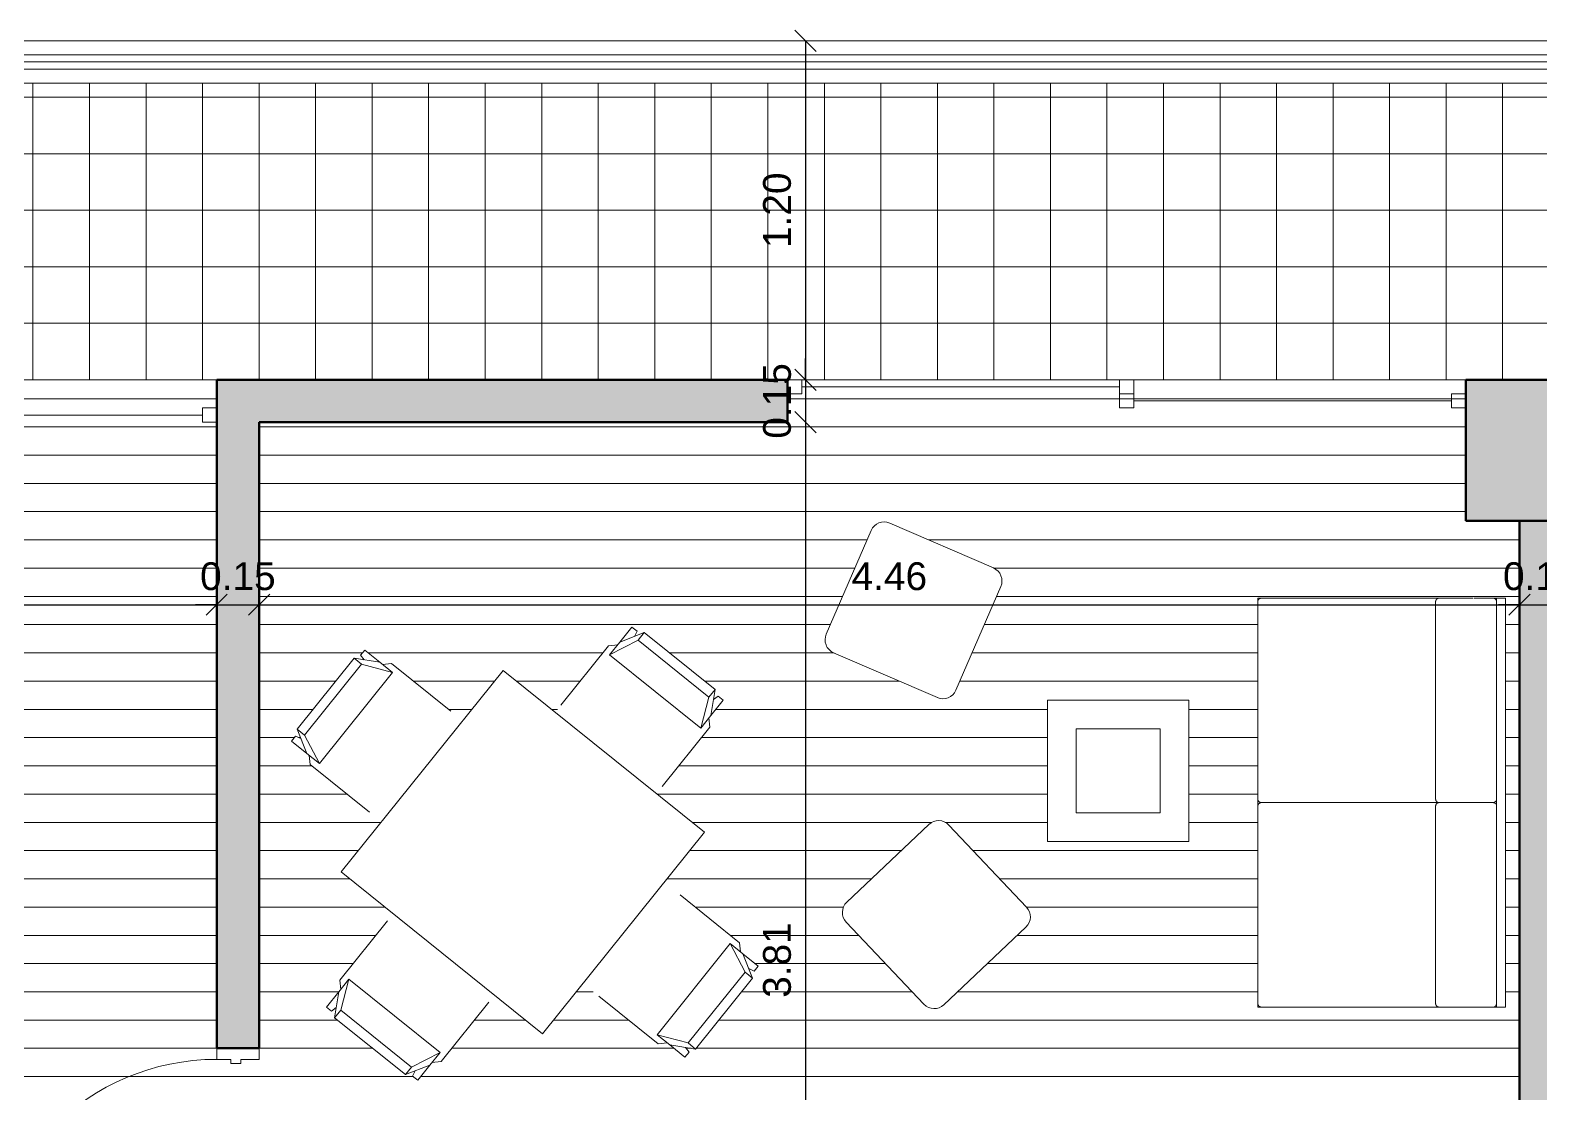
# Model space of a CAD drawing. Header units: metres. Extents: x 11 to 152, y 1 to 34.
# Drawn here: x 37.37 to 42.71, y 27.94 to 31.71 of the extents above; entities that cross this region are included whole.
import ezdxf

# ---------------------------------------------------------------- set-up
doc = ezdxf.new("R2010")
doc.units = ezdxf.units.M
for name, color, linetype, lineweight in [('A-ANNO-DIMS', 211, 'Continuous', 9), ('A-DETL-GENF', 92, 'Continuous', 9), ('A-DETL-THIN', 151, 'Continuous', 9), ('A-DOOR', 31, 'Continuous', 9), ('A-DOOR-1', 31, 'Continuous', 18), ('A-FLOR', 192, 'Continuous', 9), ('A-FLOR-PATT', 8, 'Continuous', 9), ('A-GLAZ', 151, 'Continuous', 9), ('A-GLAZ-CWMG', 51, 'Continuous', 9), ('A-WALL', 113, 'Continuous', 9), ('A-WALL-1', 113, 'Continuous', 50), ('A-WALL-PATT-1', 111, 'Continuous', 9), ('G-IMPT', 8, 'Continuous', 9), ('I-FURN', 30, 'Continuous', 9), ('S-COLS', 52, 'Continuous', 9), ('S-COLS-1', 52, 'Continuous', 100)]:
    doc.layers.add(name, color=color, linetype=linetype, lineweight=lineweight)
doc.styles.add('Arial_1', font='Arial.ttf', dxfattribs={"height": 0.098353})
doc.dimstyles.new('Cota_1_25', dxfattribs={"dimscale": 0.3048, "dimtxt": 0.1, "dimasz": 0.246063, "dimexe": 0, "dimexo": 0.0625, "dimgap": 0.164042, "dimtad": 1, "dimrnd": 0.01, "dimzin": 0, "dimdsep": 46, "dimtxsty": 'Arial_1', "dimblk1": 'OBLIQUE', "dimblk2": 'OBLIQUE', "dimsah": 1, "dimcen": 0.09, "dimazin": 0, "dimtfac": 1, "dimtdec": 4, "dimtix": 1, "dimtmove": 0, "dimatfit": 3, "dimfxl": 0, "dimfxlon": 1, "dimtvp": 1, "dimtolj": 1, "dimtzin": 0, "dimarcsym": 2})

# ---------------------------------------------------------------- blocks, each defined once
blk = doc.blocks.new('M_Concrete-Square-Column - 500 x 500mm-1435712-1 Piso')
at = {"layer": 'S-COLS'}
blk.add_hatch(color=256, dxfattribs=at).paths.add_polyline_path([(-0.25, 0.25), (-0.25, -0.25), (0.25, -0.25), (0.25, 0.25)], flags=0)
at = {"layer": 'S-COLS-1'}
for p, q in [((-0.25, 0.25), (0.25, 0.25)), ((-0.25, -0.25), (-0.25, 0.25)), ((0.25, 0.25), (0.25, -0.25)), ((0.25, -0.25), (-0.25, -0.25))]:
    blk.add_line(p, q, dxfattribs=at)
blk = doc.blocks.new('Circular Mullion - 25mm Radius-1678646-1 Piso')
at = {"layer": 'A-GLAZ-CWMG'}
for p, q in [((52.3456, 31.6182), (35.2301, 31.6182)), ((52.3206, 31.5932), (35.2551, 31.5932)), ((35.2801, 31.5682), (52.2956, 31.5682))]:
    blk.add_line(p, q, dxfattribs=at)
blk = doc.blocks.new('M_Sliding-2 Panel - 240x235-1679412-1 Piso')
at = {"layer": 'A-GLAZ'}
for p, q in [((-1.175, 0.202), (-1.175, 0.152)), ((-1.175, 0.202), (-1.125, 0.202)), ((-1.125, 0.202), (-1.125, 0.152)), ((-1.125, 0.177), (-0.0254, 0.177)), ((-0.0254, 0.202), (-0.0254, 0.152)), ((-0.0254, 0.202), (0.0254, 0.202)), ((0.0254, 0.202), (0.0254, 0.152)), ((-1.175, 0.152), (-1.125, 0.152)), ((-0.0254, 0.152), (-0.0254, 0.102)), ((-0.0254, 0.152), (0.0254, 0.152)), ((-0.0254, 0.152), (0.0254, 0.152)), ((0.0254, 0.152), (0.0254, 0.102)), ((0.0254, 0.127), (1.1242, 0.127)), ((1.1242, 0.152), (1.1242, 0.102)), ((1.1242, 0.152), (1.175, 0.152)), ((1.175, 0.152), (1.175, 0.102)), ((-0.0254, 0.102), (0.0254, 0.102)), ((1.1242, 0.102), (1.175, 0.102))]:
    blk.add_line(p, q, dxfattribs=at)
blk = doc.blocks.new('M_Sliding-2 Panel - 240x240-1679411-1 Piso')
at = {"layer": 'A-GLAZ'}
for p, q in [((-1.2, 0.202), (-1.2, 0.152)), ((-1.2, 0.202), (-1.15, 0.202)), ((-1.15, 0.202), (-1.15, 0.152)), ((-1.15, 0.177), (-0.0254, 0.177)), ((-0.0254, 0.202), (-0.0254, 0.152)), ((-0.0254, 0.202), (0.0254, 0.202)), ((0.0254, 0.202), (0.0254, 0.152)), ((-1.2, 0.152), (-1.15, 0.152)), ((-0.0254, 0.152), (-0.0254, 0.102)), ((-0.0254, 0.152), (0.0254, 0.152)), ((-0.0254, 0.152), (0.0254, 0.152)), ((0.0254, 0.152), (0.0254, 0.102)), ((0.0254, 0.127), (1.1492, 0.127)), ((1.1492, 0.152), (1.1492, 0.102)), ((1.1492, 0.152), (1.2, 0.152)), ((1.2, 0.152), (1.2, 0.102)), ((-0.0254, 0.102), (0.0254, 0.102)), ((1.1492, 0.102), (1.2, 0.102))]:
    blk.add_line(p, q, dxfattribs=at)
blk = doc.blocks.new('EA-Sencilla abisagrada - 90 x 210-1482273-1 Piso')
at = {"layer": 'A-DETL-GENF'}
for p, q in [((0.294, -0.7091), (0.289, -0.8263)), ((0.319, -0.8263), (0.314, -0.7091)), ((0.45, -0.8263), (0.455, -0.7091)), ((0.475, -0.7091), (0.48, -0.8263)), ((0.349, -0.7988), (0.354, -0.7863)), ((0.349, -0.8388), (0.349, -0.7988)), ((0.354, -0.7863), (0.359, -0.7863)), ((0.359, -0.8513), (0.359, -0.7863)), ((0.415, -0.7863), (0.41, -0.7863)), ((0.41, -0.8513), (0.41, -0.7863)), ((0.42, -0.7988), (0.415, -0.7863)), ((0.42, -0.8388), (0.42, -0.7988)), ((0.289, -0.8338), (0.289, -0.8263)), ((0.319, -0.8038), (0.319, -0.8338)), ((0.349, -0.8063), (0.319, -0.8063)), ((0.319, -0.8313), (0.349, -0.8313)), ((0.349, -0.8388), (0.354, -0.8513)), ((0.359, -0.8513), (0.354, -0.8513)), ((0.41, -0.8513), (0.415, -0.8513)), ((0.42, -0.8388), (0.415, -0.8513)), ((0.42, -0.8063), (0.45, -0.8063)), ((0.45, -0.8313), (0.42, -0.8313)), ((0.45, -0.8038), (0.45, -0.8338)), ((0.48, -0.8338), (0.48, -0.8263))]:
    blk.add_line(p, q, dxfattribs=at)
for centre, radius, start, end in [((0.304, -0.7095), 0.01, 2.4476, 177.5524), ((0.465, -0.7095), 0.01, 2.4476, 177.5524), ((0.304, -0.8276), 0.0162, 202.6199, 337.3801), ((0.465, -0.8276), 0.0162, 202.6199, 337.3801)]:
    blk.add_arc(centre, radius, start, end, dxfattribs=at)
at = {"layer": 'A-DOOR'}
blk.add_arc((0.41, -0.075), 0.82, 180, 270, dxfattribs=at)
at = {"layer": 'A-DOOR-1'}
for p, q in [((-0.45, 0.075), (-0.41, 0.075)), ((-0.41, 0.075), (-0.41, 0.01)), ((0.41, 0.075), (0.45, 0.075)), ((0.41, 0.01), (0.41, 0.075)), ((-0.41, 0.01), (-0.395, 0.01)), ((-0.395, 0.01), (-0.395, -0.025)), ((0.395, 0.01), (0.41, 0.01)), ((0.395, -0.025), (0.395, 0.01)), ((-0.41, -0.025), (-0.41, -0.075)), ((-0.395, -0.025), (-0.41, -0.025)), ((0.41, -0.025), (0.395, -0.025)), ((0.41, -0.075), (0.41, -0.025)), ((-0.41, -0.075), (-0.45, -0.075)), ((0.359, -0.075), (0.359, -0.895)), ((0.41, -0.075), (0.359, -0.075)), ((0.41, -0.075), (0.41, -0.895)), ((0.45, -0.075), (0.41, -0.075)), ((0.41, -0.895), (0.359, -0.895))]:
    blk.add_line(p, q, dxfattribs=at)
blk = doc.blocks.new('Table-Coffee - 24_ x 24_ x 24_-1431698-1 Piso')
at = {"layer": 'I-FURN'}
for p, q in [((-0.2317, 0.1548), (0.2683, 0.1548)), ((-0.2317, -0.3452), (-0.2317, 0.1548)), ((0.2683, 0.1548), (0.2683, -0.3452)), ((0.1667, 0.0532), (-0.1301, 0.0532)), ((-0.1301, 0.0532), (-0.1301, -0.2436)), ((0.1667, -0.2436), (0.1667, 0.0532)), ((-0.1301, -0.2436), (0.1667, -0.2436)), ((0.2683, -0.3452), (-0.2317, -0.3452))]:
    blk.add_line(p, q, dxfattribs=at)
blk = doc.blocks.new('Dune_Ferguson_Loveseat - Loveseat-V30-1 Piso')
at = {"layer": 'I-FURN'}
for p, q in [((-0.7239, 0.4064), (-0.7239, 0.4381)), ((-0.7239, 0.4381), (0.7239, 0.4381)), ((0.7239, 0.4381), (0.7239, 0.4064)), ((-0.7239, 0.3873), (-0.7239, 0.4064)), ((-0.7239, 0.4064), (0.7239, 0.4064)), ((-0.7239, 0.3873), (-0.7239, 0.3306)), ((-0.0127, 0.4064), (-0.7112, 0.4064)), ((0, 0.3937), (0, 0.3873)), ((0, 0.3873), (0, 0.3937)), ((0, 0.3937), (0, 0.3874)), ((0, 0.3873), (0, 0.3937)), ((0, 0.3306), (0, 0.3873)), ((0, 0.3873), (0, 0.3306)), ((0, 0.3306), (0, 0.3873)), ((0.7112, 0.4064), (0.0127, 0.4064)), ((0.7239, 0.4064), (0.7239, 0.3905)), ((0.7239, 0.389), (0.7239, 0.3873)), ((0.7239, 0.3306), (0.7239, 0.3873)), ((-0.7239, 0.3306), (-0.7239, 0.3274)), ((-0.7239, 0.3243), (-0.7239, 0.3184)), ((0, 0.3306), (0, 0.3184)), ((0, 0.3184), (0, 0.3306)), ((0, 0.3184), (0, 0.3306)), ((0, 0.3306), (0, 0.3184)), ((0, 0.3184), (0, 0.3306)), ((0.7239, 0.3184), (0.7239, 0.3306)), ((-0.7239, 0.3184), (-0.7239, 0.2039)), ((0, 0.2039), (0, 0.3184)), ((0, 0.3184), (0, 0.2039)), ((0, 0.2039), (0, 0.3184)), ((0.7239, 0.2039), (0.7239, 0.3184)), ((-0.7239, 0.2039), (-0.7239, -0.4191)), ((-0.7112, 0.191), (-0.0127, 0.191)), ((0, -0.4191), (0, 0.2039)), ((0, 0.2039), (0, -0.4191)), ((0, -0.4191), (0, 0.2039)), ((0.0127, 0.191), (0.7112, 0.191)), ((0.7239, -0.4191), (0.7239, 0.2039)), ((-0.7239, -0.4381), (-0.7239, -0.4191)), ((0, -0.4254), (0, -0.4191)), ((0, -0.4191), (0, -0.4203)), ((0, -0.4203), (0, -0.4254)), ((0.7239, -0.4191), (0.7239, -0.4227)), ((0.7239, -0.4227), (0.7239, -0.4381)), ((-0.7239, -0.4381), (-0.7112, -0.4381)), ((-0.7112, -0.4381), (-0.0127, -0.4381)), ((-0.0127, -0.4381), (0.0127, -0.4381)), ((0.0127, -0.4381), (0.7112, -0.4381)), ((0.7112, -0.4381), (0.7239, -0.4381))]:
    blk.add_line(p, q, dxfattribs=at)
at = {"layer": 'I-FURN', "flags": 128}
for points in [[(-0.7239, 0.3937), (-0.7239, 0.3942), (-0.7239, 0.3947), (-0.7238, 0.3952), (-0.7237, 0.3957), (-0.7236, 0.3962), (-0.7235, 0.3967), (-0.7234, 0.3972), (-0.7233, 0.3977), (-0.7231, 0.3982), (-0.7229, 0.3986), (-0.7227, 0.3991), (-0.7225, 0.3996), (-0.7222, 0.4), (-0.722, 0.4004), (-0.7217, 0.4009), (-0.7214, 0.4013), (-0.7211, 0.4017), (-0.7207, 0.4021), (-0.7204, 0.4024), (-0.72, 0.4028), (-0.7197, 0.4032), (-0.7193, 0.4035), (-0.7189, 0.4038), (-0.7185, 0.4041), (-0.7181, 0.4044), (-0.7176, 0.4047), (-0.7172, 0.4049), (-0.7167, 0.4051), (-0.7163, 0.4053), (-0.7158, 0.4055)], [(-0.7227, 0.3991), (-0.7225, 0.3996), (-0.7222, 0.4), (-0.722, 0.4004)], [(-0.7211, 0.4017), (-0.7207, 0.4021), (-0.7204, 0.4024), (-0.72, 0.4028), (-0.7197, 0.4032), (-0.7193, 0.4035), (-0.7189, 0.4038), (-0.7185, 0.4041), (-0.7181, 0.4044), (-0.7176, 0.4047), (-0.7172, 0.4049), (-0.7167, 0.4051), (-0.7163, 0.4053), (-0.7158, 0.4055)], [(-0.7144, 0.406), (-0.7139, 0.4061), (-0.7134, 0.4062), (-0.7129, 0.4063), (-0.7124, 0.4063), (-0.7118, 0.4064), (-0.7113, 0.4064)], [(-0.7144, 0.406), (-0.7139, 0.4061), (-0.7134, 0.4062), (-0.7129, 0.4063), (-0.7124, 0.4063), (-0.7118, 0.4064), (-0.7113, 0.4064)], [(-0.0127, 0.4064), (-0.0122, 0.4064), (-0.0117, 0.4064), (-0.0112, 0.4063), (-0.0107, 0.4062), (-0.0102, 0.4061), (-0.0097, 0.406)], [(-0.0127, 0.4064), (-0.0122, 0.4064), (-0.0117, 0.4064), (-0.0112, 0.4063), (-0.0107, 0.4062), (-0.0102, 0.4061), (-0.0097, 0.406)], [(-0.006, 0.4045), (-0.0055, 0.4042), (-0.0051, 0.4039), (-0.0047, 0.4036), (-0.0043, 0.4032), (-0.004, 0.4029), (-0.0036, 0.4025), (-0.0032, 0.4022), (-0.0029, 0.4018), (-0.0026, 0.4014), (-0.0023, 0.401), (-0.002, 0.4006), (-0.0017, 0.4001), (-0.0015, 0.3997), (-0.0013, 0.3992), (-0.0011, 0.3988), (-0.0009, 0.3983), (-0.0007, 0.3978), (-0.0005, 0.3973), (-0.0004, 0.3969), (-0.0003, 0.3964), (-0.0002, 0.3959), (-0.0001, 0.3954), (-0.0001, 0.3949), (0, 0.3943), (0, 0.3938), (0, 0.3937)], [(-0.006, 0.4045), (-0.0055, 0.4042), (-0.0051, 0.4039), (-0.0047, 0.4036), (-0.0043, 0.4032), (-0.004, 0.4029), (-0.0036, 0.4025), (-0.0032, 0.4022), (-0.0029, 0.4018), (-0.0026, 0.4014), (-0.0023, 0.401), (-0.002, 0.4006), (-0.0017, 0.4001), (-0.0015, 0.3997), (-0.0013, 0.3992), (-0.0011, 0.3988), (-0.0009, 0.3983), (-0.0007, 0.3978), (-0.0005, 0.3973), (-0.0004, 0.3969), (-0.0003, 0.3964), (-0.0002, 0.3959), (-0.0001, 0.3954), (-0.0001, 0.3949), (0, 0.3943), (0, 0.3938), (0, 0.3937)], [(0, 0.3937), (0, 0.3942), (0, 0.3947), (0.0001, 0.3952), (0.0002, 0.3957), (0.0003, 0.3962), (0.0004, 0.3967), (0.0005, 0.3972), (0.0006, 0.3977), (0.0008, 0.3982), (0.001, 0.3986), (0.0012, 0.3991), (0.0014, 0.3996), (0.0017, 0.4), (0.0019, 0.4004), (0.0022, 0.4009), (0.0025, 0.4013), (0.0028, 0.4017), (0.0032, 0.4021), (0.0035, 0.4024), (0.0039, 0.4028), (0.0042, 0.4032), (0.0046, 0.4035), (0.005, 0.4038), (0.0054, 0.4041), (0.0058, 0.4044)], [(0, 0.3937), (0, 0.3942), (0, 0.3947), (0.0001, 0.3952), (0.0002, 0.3957), (0.0003, 0.3962), (0.0004, 0.3967), (0.0005, 0.3972), (0.0006, 0.3977), (0.0008, 0.3982), (0.001, 0.3986), (0.0012, 0.3991), (0.0014, 0.3996), (0.0017, 0.4), (0.0019, 0.4004), (0.0022, 0.4009), (0.0025, 0.4013), (0.0028, 0.4017), (0.0032, 0.4021), (0.0035, 0.4024), (0.0039, 0.4028), (0.0042, 0.4032), (0.0046, 0.4035), (0.005, 0.4038), (0.0054, 0.4041), (0.0058, 0.4044)], [(0.0095, 0.406), (0.01, 0.4061), (0.0105, 0.4062), (0.011, 0.4063), (0.0115, 0.4063), (0.0121, 0.4064), (0.0126, 0.4064)], [(0.0095, 0.406), (0.01, 0.4061), (0.0105, 0.4062), (0.011, 0.4063), (0.0115, 0.4063), (0.0121, 0.4064), (0.0126, 0.4064)], [(0.7112, 0.4064), (0.7117, 0.4064), (0.7122, 0.4064), (0.7127, 0.4063), (0.7132, 0.4062), (0.7137, 0.4061), (0.7142, 0.406), (0.7147, 0.4059), (0.7152, 0.4058), (0.7157, 0.4056), (0.7161, 0.4054), (0.7166, 0.4052), (0.7171, 0.405), (0.7175, 0.4047)], [(0.7112, 0.4064), (0.7117, 0.4064), (0.7122, 0.4064), (0.7127, 0.4063), (0.7132, 0.4062), (0.7137, 0.4061), (0.7142, 0.406), (0.7147, 0.4059), (0.7152, 0.4058), (0.7157, 0.4056), (0.7161, 0.4054), (0.7166, 0.4052), (0.7171, 0.405), (0.7175, 0.4047)], [(0.7179, 0.4045), (0.7184, 0.4042), (0.7188, 0.4039), (0.7192, 0.4036), (0.7196, 0.4032), (0.7199, 0.4029), (0.7203, 0.4025), (0.7207, 0.4022), (0.721, 0.4018), (0.7213, 0.4014)], [(0.7179, 0.4045), (0.7184, 0.4042), (0.7188, 0.4039), (0.7192, 0.4036), (0.7196, 0.4032), (0.7199, 0.4029), (0.7203, 0.4025), (0.7207, 0.4022), (0.721, 0.4018), (0.7213, 0.4014)], [(0.7224, 0.3997), (0.7226, 0.3992), (0.7228, 0.3988)], [(0.7224, 0.3997), (0.7226, 0.3992), (0.7228, 0.3988)], [(-0.7112, 0.191), (-0.7117, 0.191), (-0.7122, 0.1911), (-0.7127, 0.1911), (-0.7132, 0.1912), (-0.7137, 0.1913), (-0.7142, 0.1914), (-0.7147, 0.1915), (-0.7152, 0.1917), (-0.7157, 0.1918), (-0.7161, 0.192), (-0.7166, 0.1922), (-0.7171, 0.1925), (-0.7175, 0.1927), (-0.7179, 0.193), (-0.7184, 0.1932), (-0.7188, 0.1935), (-0.7192, 0.1938), (-0.7196, 0.1942), (-0.7199, 0.1945), (-0.7203, 0.1949), (-0.7207, 0.1952), (-0.721, 0.1956), (-0.7213, 0.196), (-0.7216, 0.1964), (-0.7219, 0.1969), (-0.7222, 0.1973), (-0.7224, 0.1977), (-0.7226, 0.1982), (-0.7228, 0.1986), (-0.723, 0.1991), (-0.7232, 0.1996), (-0.7234, 0.2001), (-0.7235, 0.2006), (-0.7236, 0.2011), (-0.7237, 0.2016), (-0.7238, 0.2021), (-0.7238, 0.2026), (-0.7239, 0.2031), (-0.7239, 0.2036), (-0.7239, 0.2037)], [(0, 0.2037), (0, 0.2032), (0, 0.2027), (-0.0001, 0.2022), (-0.0002, 0.2017), (-0.0003, 0.2012), (-0.0004, 0.2007), (-0.0005, 0.2002), (-0.0006, 0.1997), (-0.0008, 0.1992), (-0.001, 0.1988), (-0.0012, 0.1983), (-0.0014, 0.1979), (-0.0017, 0.1974), (-0.0019, 0.197), (-0.0022, 0.1965), (-0.0025, 0.1961), (-0.0028, 0.1957), (-0.0032, 0.1953), (-0.0035, 0.195), (-0.0039, 0.1946), (-0.0042, 0.1943), (-0.0046, 0.1939), (-0.005, 0.1936), (-0.0054, 0.1933), (-0.0058, 0.193), (-0.0063, 0.1928), (-0.0067, 0.1925), (-0.0072, 0.1923), (-0.0076, 0.1921), (-0.0081, 0.1919), (-0.0086, 0.1917), (-0.0091, 0.1916), (-0.0095, 0.1914), (-0.01, 0.1913), (-0.0105, 0.1912), (-0.011, 0.1911), (-0.0115, 0.1911), (-0.0121, 0.191), (-0.0126, 0.191), (-0.0127, 0.191)], [(0.0127, 0.191), (0.0122, 0.191), (0.0117, 0.1911), (0.0112, 0.1911), (0.0107, 0.1912), (0.0102, 0.1913), (0.0097, 0.1914), (0.0092, 0.1915), (0.0087, 0.1917), (0.0082, 0.1918), (0.0078, 0.192), (0.0073, 0.1922), (0.0068, 0.1925), (0.0064, 0.1927), (0.006, 0.193), (0.0055, 0.1932), (0.0051, 0.1935), (0.0047, 0.1938), (0.0043, 0.1942), (0.004, 0.1945), (0.0036, 0.1949), (0.0032, 0.1952), (0.0029, 0.1956), (0.0026, 0.196), (0.0023, 0.1964), (0.002, 0.1969), (0.0017, 0.1973), (0.0015, 0.1977), (0.0013, 0.1982), (0.0011, 0.1986), (0.0009, 0.1991), (0.0007, 0.1996), (0.0005, 0.2001), (0.0004, 0.2006), (0.0003, 0.2011), (0.0002, 0.2016), (0.0001, 0.2021), (0.0001, 0.2026), (0, 0.2031), (0, 0.2036), (0, 0.2037)], [(0.7239, 0.2037), (0.7239, 0.2032), (0.7239, 0.2027), (0.7238, 0.2022), (0.7237, 0.2017), (0.7236, 0.2012), (0.7235, 0.2007), (0.7234, 0.2002), (0.7233, 0.1997), (0.7231, 0.1992), (0.7229, 0.1988), (0.7227, 0.1983), (0.7225, 0.1979), (0.7222, 0.1974), (0.722, 0.197), (0.7217, 0.1965), (0.7214, 0.1961), (0.7211, 0.1957), (0.7207, 0.1953), (0.7204, 0.195), (0.72, 0.1946), (0.7197, 0.1943), (0.7193, 0.1939), (0.7189, 0.1936), (0.7185, 0.1933), (0.7181, 0.193), (0.7176, 0.1928), (0.7172, 0.1925), (0.7167, 0.1923), (0.7163, 0.1921), (0.7158, 0.1919), (0.7153, 0.1917), (0.7148, 0.1916), (0.7144, 0.1914), (0.7139, 0.1913), (0.7134, 0.1912), (0.7129, 0.1911), (0.7124, 0.1911), (0.7118, 0.191), (0.7113, 0.191), (0.7112, 0.191)], [(-0.7112, -0.4381), (-0.7117, -0.4381), (-0.7122, -0.4381), (-0.7127, -0.4381), (-0.7132, -0.438), (-0.7137, -0.4379), (-0.7142, -0.4378), (-0.7147, -0.4377), (-0.7152, -0.4375), (-0.7157, -0.4373), (-0.7161, -0.4371), (-0.7166, -0.4369), (-0.7171, -0.4367), (-0.7175, -0.4365), (-0.7179, -0.4362), (-0.7184, -0.4359), (-0.7188, -0.4356), (-0.7192, -0.4353), (-0.7196, -0.435), (-0.7199, -0.4347), (-0.7203, -0.4343), (-0.7207, -0.4339), (-0.721, -0.4335), (-0.7213, -0.4331), (-0.7216, -0.4327), (-0.7219, -0.4323), (-0.7222, -0.4319), (-0.7224, -0.4314), (-0.7226, -0.431), (-0.7228, -0.4305), (-0.723, -0.4301), (-0.7232, -0.4296), (-0.7234, -0.4291), (-0.7235, -0.4286), (-0.7236, -0.4281), (-0.7237, -0.4276), (-0.7238, -0.4271), (-0.7238, -0.4266), (-0.7239, -0.4261), (-0.7239, -0.4256), (-0.7239, -0.4254)], [(0, -0.4254), (0, -0.426), (0, -0.4265), (-0.0001, -0.427), (-0.0002, -0.4275), (-0.0003, -0.428), (-0.0004, -0.4285), (-0.0005, -0.429), (-0.0006, -0.4294), (-0.0008, -0.4299), (-0.001, -0.4304), (-0.0012, -0.4309), (-0.0014, -0.4313), (-0.0017, -0.4318), (-0.0019, -0.4322), (-0.0022, -0.4326), (-0.0025, -0.433), (-0.0028, -0.4334), (-0.0032, -0.4338), (-0.0035, -0.4342), (-0.0039, -0.4346), (-0.0042, -0.4349), (-0.0046, -0.4352), (-0.005, -0.4356), (-0.0054, -0.4359), (-0.0058, -0.4361), (-0.0063, -0.4364), (-0.0067, -0.4367), (-0.0072, -0.4369), (-0.0076, -0.4371), (-0.0081, -0.4373), (-0.0086, -0.4375), (-0.0091, -0.4376), (-0.0095, -0.4378), (-0.01, -0.4379), (-0.0105, -0.438), (-0.011, -0.438), (-0.0115, -0.4381), (-0.0121, -0.4381), (-0.0126, -0.4381), (-0.0127, -0.4381)], [(0.0127, -0.4381), (0.0122, -0.4381), (0.0117, -0.4381), (0.0112, -0.4381), (0.0107, -0.438), (0.0102, -0.4379), (0.0097, -0.4378), (0.0092, -0.4377), (0.0087, -0.4375), (0.0082, -0.4373), (0.0078, -0.4371), (0.0073, -0.4369), (0.0068, -0.4367), (0.0064, -0.4365), (0.006, -0.4362), (0.0055, -0.4359), (0.0051, -0.4356), (0.0047, -0.4353), (0.0043, -0.435), (0.004, -0.4347), (0.0036, -0.4343), (0.0032, -0.4339), (0.0029, -0.4335), (0.0026, -0.4331), (0.0023, -0.4327), (0.002, -0.4323), (0.0017, -0.4319), (0.0015, -0.4314), (0.0013, -0.431), (0.0011, -0.4305), (0.0009, -0.4301), (0.0007, -0.4296), (0.0005, -0.4291), (0.0004, -0.4286), (0.0003, -0.4281), (0.0002, -0.4276), (0.0001, -0.4271), (0.0001, -0.4266), (0, -0.4261), (0, -0.4256), (0, -0.4254)], [(0.7239, -0.4254), (0.7239, -0.426), (0.7239, -0.4265), (0.7238, -0.427), (0.7237, -0.4275), (0.7236, -0.428), (0.7235, -0.4285), (0.7234, -0.429), (0.7233, -0.4294), (0.7231, -0.4299), (0.7229, -0.4304), (0.7227, -0.4309), (0.7225, -0.4313), (0.7222, -0.4318), (0.722, -0.4322), (0.7217, -0.4326), (0.7214, -0.433), (0.7211, -0.4334), (0.7207, -0.4338), (0.7204, -0.4342), (0.72, -0.4346), (0.7197, -0.4349), (0.7193, -0.4352), (0.7189, -0.4356), (0.7185, -0.4359), (0.7181, -0.4361), (0.7176, -0.4364), (0.7172, -0.4367), (0.7167, -0.4369), (0.7163, -0.4371), (0.7158, -0.4373), (0.7153, -0.4375), (0.7148, -0.4376), (0.7144, -0.4378), (0.7139, -0.4379), (0.7134, -0.438), (0.7129, -0.438), (0.7124, -0.4381), (0.7118, -0.4381), (0.7113, -0.4381), (0.7112, -0.4381)]]:
    blk.add_lwpolyline(points, dxfattribs=at)
blk = doc.blocks.new('Seating16 - 12ZSTG16_dwg-1222578-1 Piso')
at = {"layer": 'G-IMPT'}
for p, q in [((-0.4826, 0.2068), (-0.4596, 0.2298)), ((-0.4596, 0.2298), (-0.4826, 0.2068)), ((-0.4596, 0.2298), (-0.19, 0.2298)), ((-0.19, 0.2298), (-0.4596, 0.2298)), ((-0.5745, 0.1609), (-0.4941, 0.2068)), ((-0.5745, 0.1609), (-0.4941, 0.2068)), ((-0.5745, -0.1609), (-0.5745, 0.1609)), ((-0.5745, 0.1609), (-0.5401, 0.1609)), ((-0.5745, -0.1609), (-0.5745, 0.1609)), ((-0.5401, 0.1609), (-0.5745, 0.1609)), ((-0.4941, 0.2068), (-0.563, 0.2068)), ((-0.563, 0.2068), (-0.563, 0.1838)), ((-0.543, 0.1789), (-0.563, 0.1838)), ((-0.5401, 0.1609), (-0.4366, 0.2068)), ((-0.5401, 0.1609), (-0.4366, 0.2068)), ((-0.5401, -0.1609), (-0.5401, 0.1609)), ((-0.5401, 0.1609), (-0.5401, -0.1609)), ((-0.4366, 0.2068), (-0.4941, 0.2068)), ((-0.4366, 0.2068), (-0.4366, -0.2068)), ((-0.5745, -0.1609), (-0.5401, -0.1609)), ((-0.5745, -0.1609), (-0.4941, -0.2068)), ((-0.5401, -0.1609), (-0.5745, -0.1609)), ((-0.5745, -0.1609), (-0.4941, -0.2068)), ((-0.543, -0.1789), (-0.563, -0.1838)), ((-0.563, -0.1838), (-0.563, -0.2068)), ((-0.4941, -0.2068), (-0.563, -0.2068)), ((-0.5401, -0.1609), (-0.4366, -0.2068)), ((-0.5401, -0.1609), (-0.4366, -0.2068)), ((-0.4366, -0.2068), (-0.4941, -0.2068)), ((-0.4596, -0.2298), (-0.4826, -0.2068)), ((-0.4596, -0.2298), (-0.4826, -0.2068)), ((-0.4596, -0.2298), (-0.19, -0.2298)), ((-0.19, -0.2298), (-0.4596, -0.2298))]:
    blk.add_line(p, q, dxfattribs=at)
blk = doc.blocks.new('Seating16 - Seating16-1234275-1 Piso')
at = {"extrusion": (0, 0, -1), "zscale": -1, "rotation": 180}
blk.add_blockref('Seating16 - 12ZSTG16_dwg-1222578-1 Piso', (0, 0), dxfattribs=at)
blk = doc.blocks.new('M_Table-Rectangular - 0915 x 0915mm-174350-1 Piso')
at = {"layer": 'I-FURN'}
for p, q in [((0.4575, 0.4575), (-0.4575, 0.4575)), ((-0.4575, 0.4575), (-0.4575, -0.4575)), ((0.4575, -0.4575), (0.4575, 0.4575)), ((-0.4575, -0.4575), (0.4575, -0.4575))]:
    blk.add_line(p, q, dxfattribs=at)
blk = doc.blocks.new('Seating16 - Seating16-1234238-1 Piso')
blk.add_blockref('Seating16 - 12ZSTG16_dwg-1222578-1 Piso', (0, 0))
blk = doc.blocks.new('_Oblique')
at = {"color": 0, "linetype": 'ByBlock', "lineweight": -2}
blk.add_line((-0.5, -0.5), (0.5, 0.5), dxfattribs=at)
blk = doc.blocks.new('DIMBLOCK18-1 Piso')
at = {"layer": 'A-ANNO-DIMS', "color": 0, "lineweight": -2, "transparency": 16777216}
blk.add_line((40.1084, 31.6682), (40.1084, 30.4681), dxfattribs=at)
at = {"layer": 'Defpoints', "color": 0, "transparency": 16777216}
for p in [(40.1084, 31.6682), (40.1084, 30.4681), (40.1084, 30.4681)]:
    blk.add_point(p, dxfattribs=at)
at = {"layer": 'A-ANNO-DIMS', "color": 0, "lineweight": -2, "transparency": 16777216, "xscale": 0.075, "yscale": 0.075, "zscale": 0.075}
for p, rotation in [((40.1084, 31.6682), 90), ((40.1084, 30.4681), 270)]:
    blk.add_blockref('_Oblique', p, dxfattribs=dict(at, rotation=rotation))
at = {"layer": 'A-ANNO-DIMS', "color": 0, "transparency": 16777216, "insert": (40.0082, 31.0682), "char_height": 0.09835, "attachment_point": 5, "rotation": 90, "style": 'Arial_1'}
blk.add_mtext('\\A1;1.20', dxfattribs=at)
blk = doc.blocks.new('DIMBLOCK19-1 Piso')
at = {"layer": 'A-ANNO-DIMS', "color": 0, "lineweight": -2, "transparency": 16777216}
for p, q in [((40.1084, 30.4681), (40.1084, 30.5431)), ((40.1084, 30.4681), (40.1084, 30.3181)), ((40.1084, 30.3181), (40.1084, 30.2431))]:
    blk.add_line(p, q, dxfattribs=at)
at = {"layer": 'Defpoints', "color": 0, "transparency": 16777216}
for p in [(40.1084, 30.4681), (40.1084, 30.3181), (40.1084, 30.3181)]:
    blk.add_point(p, dxfattribs=at)
at = {"layer": 'A-ANNO-DIMS', "color": 0, "lineweight": -2, "transparency": 16777216, "xscale": 0.075, "yscale": 0.075, "zscale": 0.075}
for p, rotation in [((40.1084, 30.4681), 270), ((40.1084, 30.3181), 90)]:
    blk.add_blockref('_Oblique', p, dxfattribs=dict(at, rotation=rotation))
at = {"layer": 'A-ANNO-DIMS', "color": 0, "transparency": 16777216, "insert": (40.0082, 30.3931), "char_height": 0.09835, "attachment_point": 5, "rotation": 90, "style": 'Arial_1'}
blk.add_mtext('\\A1;0.15', dxfattribs=at)
blk = doc.blocks.new('DIMBLOCK20-1 Piso')
at = {"layer": 'A-ANNO-DIMS', "color": 0, "lineweight": -2, "transparency": 16777216}
blk.add_line((40.1084, 30.3181), (40.1084, 26.5092), dxfattribs=at)
at = {"layer": 'Defpoints', "color": 0, "transparency": 16777216}
for p in [(40.1084, 30.3181), (40.1084, 26.5092), (40.1084, 26.5092)]:
    blk.add_point(p, dxfattribs=at)
at = {"layer": 'A-ANNO-DIMS', "color": 0, "lineweight": -2, "transparency": 16777216, "xscale": 0.075, "yscale": 0.075, "zscale": 0.075}
for p, rotation in [((40.1084, 30.3181), 90), ((40.1084, 26.5092), 270)]:
    blk.add_blockref('_Oblique', p, dxfattribs=dict(at, rotation=rotation))
at = {"layer": 'A-ANNO-DIMS', "color": 0, "transparency": 16777216, "insert": (40.0081, 28.4136), "char_height": 0.09835, "attachment_point": 5, "rotation": 90, "style": 'Arial_1'}
blk.add_mtext('\\A1;3.81', dxfattribs=at)
blk = doc.blocks.new('DIMBLOCK151-1 Piso')
at = {"layer": 'A-ANNO-DIMS', "color": 0, "lineweight": -2, "transparency": 16777216}
blk.add_line((35.3251, 29.6717), (38.0251, 29.6717), dxfattribs=at)
at = {"layer": 'Defpoints', "color": 0, "transparency": 16777216}
for p in [(35.3251, 29.6717), (38.0251, 29.6717), (38.0251, 29.6717)]:
    blk.add_point(p, dxfattribs=at)
at = {"layer": 'A-ANNO-DIMS', "color": 0, "lineweight": -2, "transparency": 16777216, "xscale": 0.075, "yscale": 0.075, "zscale": 0.075, "rotation": 180}
blk.add_blockref('_Oblique', (35.3251, 29.6717), dxfattribs=at)
at = {"layer": 'A-ANNO-DIMS', "color": 0, "lineweight": -2, "transparency": 16777216, "xscale": 0.075, "yscale": 0.075, "zscale": 0.075}
blk.add_blockref('_Oblique', (38.0251, 29.6717), dxfattribs=at)
at = {"layer": 'A-ANNO-DIMS', "color": 0, "transparency": 16777216, "insert": (36.6751, 29.7719), "char_height": 0.09835, "attachment_point": 5, "style": 'Arial_1'}
blk.add_mtext('\\A1;2.70', dxfattribs=at)
blk = doc.blocks.new('DIMBLOCK152-1 Piso')
at = {"layer": 'A-ANNO-DIMS', "color": 0, "lineweight": -2, "transparency": 16777216}
for p, q in [((38.0251, 29.6717), (37.9501, 29.6717)), ((38.0251, 29.6717), (38.1751, 29.6717)), ((38.1751, 29.6717), (38.2501, 29.6717))]:
    blk.add_line(p, q, dxfattribs=at)
at = {"layer": 'Defpoints', "color": 0, "transparency": 16777216}
for p in [(38.0251, 29.6717), (38.1751, 29.6717), (38.1751, 29.6717)]:
    blk.add_point(p, dxfattribs=at)
at = {"layer": 'A-ANNO-DIMS', "color": 0, "lineweight": -2, "transparency": 16777216, "xscale": 0.075, "yscale": 0.075, "zscale": 0.075}
blk.add_blockref('_Oblique', (38.0251, 29.6717), dxfattribs=at)
at = {"layer": 'A-ANNO-DIMS', "color": 0, "lineweight": -2, "transparency": 16777216, "xscale": 0.075, "yscale": 0.075, "zscale": 0.075, "rotation": 180}
blk.add_blockref('_Oblique', (38.1751, 29.6717), dxfattribs=at)
at = {"layer": 'A-ANNO-DIMS', "color": 0, "transparency": 16777216, "insert": (38.1001, 29.7719), "char_height": 0.09835, "attachment_point": 5, "style": 'Arial_1'}
blk.add_mtext('\\A1;0.15', dxfattribs=at)
blk = doc.blocks.new('DIMBLOCK153-1 Piso')
at = {"layer": 'A-ANNO-DIMS', "color": 0, "lineweight": -2, "transparency": 16777216}
blk.add_line((38.1751, 29.6717), (42.6351, 29.6717), dxfattribs=at)
at = {"layer": 'Defpoints', "color": 0, "transparency": 16777216}
for p in [(38.1751, 29.6717), (42.6351, 29.6717), (42.6351, 29.6717)]:
    blk.add_point(p, dxfattribs=at)
at = {"layer": 'A-ANNO-DIMS', "color": 0, "lineweight": -2, "transparency": 16777216, "xscale": 0.075, "yscale": 0.075, "zscale": 0.075, "rotation": 180}
blk.add_blockref('_Oblique', (38.1751, 29.6717), dxfattribs=at)
at = {"layer": 'A-ANNO-DIMS', "color": 0, "lineweight": -2, "transparency": 16777216, "xscale": 0.075, "yscale": 0.075, "zscale": 0.075}
blk.add_blockref('_Oblique', (42.6351, 29.6717), dxfattribs=at)
at = {"layer": 'A-ANNO-DIMS', "color": 0, "transparency": 16777216, "insert": (40.4051, 29.7719), "char_height": 0.09835, "attachment_point": 5, "style": 'Arial_1'}
blk.add_mtext('\\A1;4.46', dxfattribs=at)
blk = doc.blocks.new('DIMBLOCK154-1 Piso')
at = {"layer": 'A-ANNO-DIMS', "color": 0, "lineweight": -2, "transparency": 16777216}
for p, q in [((42.6351, 29.6717), (42.5601, 29.6717)), ((42.6351, 29.6717), (42.7851, 29.6717)), ((42.7851, 29.6717), (42.8601, 29.6717))]:
    blk.add_line(p, q, dxfattribs=at)
at = {"layer": 'Defpoints', "color": 0, "transparency": 16777216}
for p in [(42.6351, 29.6717), (42.7851, 29.6717), (42.7851, 29.6717)]:
    blk.add_point(p, dxfattribs=at)
at = {"layer": 'A-ANNO-DIMS', "color": 0, "lineweight": -2, "transparency": 16777216, "xscale": 0.075, "yscale": 0.075, "zscale": 0.075}
blk.add_blockref('_Oblique', (42.6351, 29.6717), dxfattribs=at)
at = {"layer": 'A-ANNO-DIMS', "color": 0, "lineweight": -2, "transparency": 16777216, "xscale": 0.075, "yscale": 0.075, "zscale": 0.075, "rotation": 180}
blk.add_blockref('_Oblique', (42.7851, 29.6717), dxfattribs=at)
at = {"layer": 'A-ANNO-DIMS', "color": 0, "transparency": 16777216, "insert": (42.7101, 29.7719), "char_height": 0.09835, "attachment_point": 5, "style": 'Arial_1'}
blk.add_mtext('\\A1;0.15', dxfattribs=at)

msp = doc.modelspace()

# ---------------------------------------------------------------- hatches: boundary and pattern name
at = {"layer": 'A-FLOR-PATT'}
h = msp.add_hatch(dxfattribs=at)
h.set_pattern_fill('FP_29', color=256, style=0, pattern_type=2)
h.set_pattern_definition([(0, (-0.025, 16.068), (0, 0.2), []), (90, (-0.025, 16.068), (-0.2, 1e-17), [])])
h.paths.add_polyline_path([(52.2456, 25.12), (52.2456, 31.5182), (35.2801, 31.5182), (35.2801, 30.5181), (35.4251, 30.5181), (35.4251, 30.4682), (50.2451, 30.4681), (50.2451, 25.12), (52.2371, 25.12)], flags=0)
h.paths.add_polyline_path([(35.2251, 30.5181), (35.2301, 30.5181), (35.2301, 31.5182), (35.2251, 31.5182), (35.2251, 31.1776)], flags=0)
h = msp.add_hatch(dxfattribs=at)
h.set_pattern_fill('FP_15', color=256, style=0, pattern_type=2)
h.set_pattern_definition([(180, (18.21, 10.901), (-1e-17, -0.1), [])])
h.paths.add_polyline_path([(36.6751, 25.0652), (36.6751, 25.3603), (37.4481, 25.3603), (37.4481, 27.0496), (38.038, 27.0497), (38.038, 27.0509), (37.4477, 27.0509), (37.4477, 27.2009), (38.0251, 27.202), (38.0251, 27.242), (38.0751, 27.242), (38.0751, 27.257), (38.1101, 27.257), (38.1101, 27.242), (38.1751, 27.242), (38.1751, 27.2009), (40.1708, 27.2009), (40.1717, 27.4776), (40.1742, 27.4837), (40.1782, 27.489), (40.1835, 27.493), (40.1896, 27.4955), (40.1962, 27.4964), (40.5838, 27.4955), (40.5899, 27.493), (40.5952, 27.489), (40.5992, 27.4837), (40.6017, 27.4776), (40.6026, 27.471), (40.6026, 27.2009), (40.7707, 27.2009), (40.7716, 27.4891), (40.7741, 27.4952), (40.7781, 27.5005), (40.7834, 27.5045), (40.7895, 27.5071), (40.7961, 27.5079), (41.1837, 27.5071), (41.1898, 27.5045), (41.1951, 27.5005), (41.1991, 27.4952), (41.2016, 27.4891), (41.2025, 27.4825), (41.2025, 27.2009), (42.6351, 27.2009), (42.6351, 29.9681), (42.445, 29.9681), (42.445, 30.4682), (40.045, 30.4681), (40.045, 30.3181), (38.1751, 30.3181), (38.1751, 28.062), (38.1101, 28.062), (38.1101, 28.047), (38.0751, 28.047), (38.0751, 28.062), (38.0251, 28.062), (38.0251, 30.4682), (35.6751, 30.4681), (35.6751, 29.9681), (35.3251, 29.9681), (35.3251, 27.2681), (36.6751, 27.2681), (36.6751, 25.3603)], flags=0)
h.paths.add_polyline_path([(35.4795, 27.478), (35.4054, 27.478), (35.3923, 27.4798), (35.38, 27.4848), (35.3695, 27.4929), (35.3614, 27.5034), (35.3563, 27.5157), (35.3546, 27.5288), (35.3546, 27.8772), (35.3563, 27.8904), (35.3614, 27.9026), (35.3695, 27.9131), (35.38, 27.9212), (35.3923, 27.9263), (35.4107, 27.928), (35.7538, 27.928), (35.767, 27.9263), (35.7792, 27.9212), (35.7897, 27.9131), (35.7978, 27.9026), (35.8029, 27.8904), (35.8046, 27.8772), (35.8046, 27.5288), (35.8029, 27.5157), (35.7978, 27.5034), (35.7897, 27.4929), (35.7792, 27.4848), (35.767, 27.4798), (35.7538, 27.478)], flags=0)
h.paths.add_polyline_path([(40.2106, 27.5075), (40.1802, 27.5079), (40.1772, 27.5092), (40.1725, 27.5138), (40.1708, 27.5202), (40.1712, 27.5481), (40.1745, 27.5538), (40.1772, 27.5558), (40.1835, 27.5575), (40.5932, 27.557), (40.5963, 27.5558), (40.6009, 27.5511), (40.6026, 27.5448), (40.6026, 27.5202), (40.6009, 27.5138), (40.5963, 27.5092), (40.5899, 27.5075), (40.3046, 27.5075)], flags=0)
h.paths.add_polyline_path([(41.1898, 27.519), (40.7801, 27.5195), (40.777, 27.5207), (40.7724, 27.5254), (40.7707, 27.5317), (40.7711, 27.5596), (40.7744, 27.5653), (40.777, 27.5673), (40.7834, 27.569), (41.1931, 27.5686), (41.1961, 27.5673), (41.2008, 27.5627), (41.2025, 27.5563), (41.2025, 27.5317), (41.2008, 27.5254), (41.1961, 27.5207)], flags=0)
h.paths.add_polyline_path([(40.1832, 27.5595), (40.1757, 27.5615), (40.1702, 27.567), (40.1682, 27.5746), (40.1708, 27.5829), (40.1726, 27.5852), (40.1793, 27.5891), (40.1871, 27.5891), (40.1908, 27.5876), (40.1963, 27.5821), (40.1983, 27.5746), (40.1978, 27.5707), (40.1939, 27.5639), (40.1908, 27.5615), (40.1835, 27.5596)], flags=0)
h.paths.add_polyline_path([(40.5865, 27.56), (40.5798, 27.5639), (40.5759, 27.5707), (40.5759, 27.5765), (40.5774, 27.5821), (40.5798, 27.5852), (40.5865, 27.5891), (40.5943, 27.5891), (40.598, 27.5876), (40.6035, 27.5821), (40.6055, 27.5746), (40.6026, 27.5662), (40.598, 27.5615), (40.5943, 27.56), (40.5874, 27.56)], flags=0)
h.paths.add_polyline_path([(40.7831, 27.571), (40.7756, 27.5731), (40.7701, 27.5786), (40.768, 27.5861), (40.7707, 27.5945), (40.7725, 27.5968), (40.7792, 27.6007), (40.787, 27.6007), (40.7907, 27.5992), (40.7962, 27.5937), (40.7982, 27.5861), (40.7977, 27.5822), (40.7938, 27.5755), (40.7907, 27.5731), (40.7834, 27.5711)], flags=0)
h.paths.add_polyline_path([(41.1898, 27.5716), (41.1864, 27.5716), (41.1797, 27.5755), (41.1758, 27.5822), (41.1758, 27.588), (41.1773, 27.5937), (41.1797, 27.5968), (41.1864, 27.6007), (41.1942, 27.6007), (41.1979, 27.5992), (41.2034, 27.5937), (41.2054, 27.5861), (41.2025, 27.5777), (41.1979, 27.5731), (41.1942, 27.5716), (41.1903, 27.5716)], flags=0)
h.paths.add_polyline_path([(37.2392, 27.9855), (35.3646, 27.9855), (35.3646, 29.3855), (37.2646, 29.3855), (37.2646, 27.9855)], flags=0)
h.paths.add_polyline_path([(38.7362, 27.9882), (38.7186, 28.0033), (38.7269, 28.0213), (38.6932, 28.008), (38.4424, 28.2095), (38.4481, 28.2453), (38.4316, 28.2328), (38.4137, 28.2472), (38.464, 28.3113), (38.4606, 28.3422), (38.6497, 28.5777), (38.4651, 28.726), (38.6077, 28.9035), (38.356, 29.1057), (38.3525, 29.138), (38.2897, 29.1884), (38.3041, 29.2063), (38.3228, 29.1977), (38.3096, 29.2314), (38.5111, 29.4822), (38.5469, 29.4765), (38.5344, 29.493), (38.5488, 29.5109), (38.6129, 29.4607), (38.6438, 29.464), (38.8955, 29.2618), (39.0381, 29.4393), (39.2228, 29.291), (39.4119, 29.5264), (39.4442, 29.53), (39.4946, 29.5927), (39.5125, 29.5783), (39.5039, 29.5596), (39.5376, 29.5728), (39.7884, 29.3713), (39.7827, 29.3355), (39.7992, 29.348), (39.8171, 29.3336), (39.7668, 29.2695), (39.7702, 29.2386), (39.5811, 29.0031), (39.7514, 28.8663), (39.6088, 28.6888), (39.8748, 28.4751), (39.8783, 28.4428), (39.941, 28.3924), (39.9267, 28.3745), (39.9079, 28.3831), (39.9212, 28.3494), (39.7197, 28.0986), (39.6839, 28.1043), (39.6964, 28.0879), (39.682, 28.0699), (39.6179, 28.1202), (39.587, 28.1168), (39.321, 28.3305), (39.1784, 28.153), (39.008, 28.2898), (38.8189, 28.0544), (38.7866, 28.0509), (38.7478, 28.0025)], flags=0)
h.paths.add_polyline_path([(40.5623, 28.2417), (40.5494, 28.2438), (40.5375, 28.2491), (40.5274, 28.2573), (40.2524, 28.5479), (40.2448, 28.5585), (40.2401, 28.5707), (40.2388, 28.5836), (40.2408, 28.5965), (40.2462, 28.6084), (40.2544, 28.6186), (40.5449, 28.8935), (40.5555, 28.9012), (40.5677, 28.9058), (40.5807, 28.9072), (40.5936, 28.9051), (40.6055, 28.8998), (40.6156, 28.8915), (40.8906, 28.601), (40.8982, 28.5904), (40.9029, 28.5782), (40.9042, 28.5652), (40.9022, 28.5524), (40.8968, 28.5404), (40.8886, 28.5303), (40.598, 28.2554), (40.5875, 28.2477), (40.5753, 28.2431)], flags=0)
h.paths.add_polyline_path([(42.3477, 28.2471), (41.7088, 28.2471), (41.7088, 29.6949), (42.5851, 29.6949), (42.5851, 28.2471), (42.3509, 28.2471)], flags=0)
h.paths.add_polyline_path([(41.4578, 28.8332), (40.9651, 28.8332), (40.9651, 29.3332), (41.4651, 29.3332), (41.4651, 28.8332)], flags=0)
h.paths.add_polyline_path([(40.6006, 29.339), (40.5875, 29.3392), (40.575, 29.3428), (40.2079, 29.5017), (40.1967, 29.5084), (40.1876, 29.5177), (40.1812, 29.5292), (40.1781, 29.5418), (40.1783, 29.5549), (40.1818, 29.5674), (40.3407, 29.9345), (40.3474, 29.9457), (40.3568, 29.9548), (40.3682, 29.9611), (40.3808, 29.9643), (40.3939, 29.9641), (40.4064, 29.9605), (40.7735, 29.8017), (40.7847, 29.795), (40.7938, 29.7856), (40.8002, 29.7742), (40.8034, 29.7615), (40.8032, 29.7485), (40.7996, 29.7359), (40.6407, 29.3688), (40.634, 29.3576), (40.6246, 29.3486), (40.6132, 29.3422), (40.6014, 29.3392)], flags=0)
h.paths.add_polyline_path([(35.7538, 29.443), (35.4054, 29.443), (35.3923, 29.4447), (35.38, 29.4498), (35.3695, 29.4579), (35.3614, 29.4684), (35.3563, 29.4806), (35.3546, 29.4938), (35.3546, 29.8422), (35.3563, 29.8553), (35.3614, 29.8676), (35.3695, 29.8781), (35.38, 29.8862), (35.3923, 29.8913), (35.4054, 29.893), (35.7569, 29.8926), (35.767, 29.8913), (35.7792, 29.8862), (35.7917, 29.8756), (35.7978, 29.8676), (35.8029, 29.8553), (35.8046, 29.8422), (35.8046, 29.4938), (35.8029, 29.4806), (35.7978, 29.4684), (35.7897, 29.4579), (35.7792, 29.4498), (35.767, 29.4447), (35.7569, 29.4434)], flags=0)
at = {"layer": 'A-WALL-PATT-1'}
h = msp.add_hatch(color=256, dxfattribs=at)
h.paths.add_polyline_path([(47.2451, 30.3181), (47.3951, 30.3181), (47.3951, 30.4681), (45.345, 30.4681), (45.345, 30.3181), (47.1329, 30.3181)], flags=0)
h.paths.add_polyline_path([(40.045, 30.3181), (40.045, 30.4681), (38.0251, 30.4681), (38.0251, 30.3181), (38.2541, 30.3181)], flags=0)
h = msp.add_hatch(color=256, dxfattribs=at)
h.paths.add_polyline_path([(38.1751, 27.2009), (38.1751, 27.202), (38.0251, 27.2009)], flags=0)
h.paths.add_polyline_path([(38.0251, 28.102), (38.1751, 28.102), (38.1751, 30.3181), (38.0251, 30.3181), (38.0251, 28.2872)], flags=0)
msp.add_hatch(color=256, dxfattribs=at).paths.add_polyline_path([(42.7851, 25.12), (42.7851, 29.9681), (42.6351, 29.9681), (42.6351, 25.12), (42.6935, 25.12)], flags=0)

# ---------------------------------------------------------------- linework, layer by layer
at = {"layer": 'A-DETL-THIN'}
for p, q in [((40.3407, 29.9345), (40.1818, 29.5674)), ((40.7735, 29.8017), (40.4064, 29.9605)), ((40.6407, 29.3688), (40.7996, 29.7359)), ((40.2079, 29.5017), (40.575, 29.3428)), ((40.5449, 28.8935), (40.2544, 28.6186)), ((40.8906, 28.601), (40.6156, 28.8915)), ((40.2524, 28.5479), (40.5274, 28.2573)), ((40.598, 28.2554), (40.8886, 28.5303))]:
    msp.add_line(p, q, dxfattribs=at)
for centre, start, end in [((40.3866, 29.9147), 66.6001, 156.6001), ((40.7537, 29.7558), 336.6001, 66.6001), ((40.2277, 29.5476), 156.6001, 246.6001), ((40.5948, 29.3887), 246.6001, 336.6001), ((40.5793, 28.8572), 43.4165, 133.4165), ((40.2888, 28.5823), 133.4165, 223.4165), ((40.8542, 28.5666), 313.4165, 43.4165), ((40.5637, 28.2917), 223.4165, 313.4165)]:
    msp.add_arc(centre, 0.05, start, end, dxfattribs=at)
at = {"layer": 'A-FLOR'}
for p, q in [((38.0251, 30.4682), (35.6751, 30.4682)), ((42.445, 30.4682), (40.045, 30.4682))]:
    msp.add_line(p, q, dxfattribs=at)
at = {"layer": 'A-WALL'}
for p, q in [((35.0751, 31.6682), (52.3956, 31.6682)), ((52.2456, 31.5182), (35.2801, 31.5182))]:
    msp.add_line(p, q, dxfattribs=at)
at = {"layer": 'A-WALL-1'}
for p, q in [((40.045, 30.4681), (38.0251, 30.4681)), ((38.0251, 30.4681), (38.0251, 28.102)), ((40.045, 30.3181), (40.045, 30.4681)), ((38.1751, 30.3181), (40.045, 30.3181)), ((38.1751, 28.102), (38.1751, 30.3181)), ((42.6351, 29.9681), (42.6351, 25.12)), ((38.0251, 28.102), (38.1751, 28.102))]:
    msp.add_line(p, q, dxfattribs=at)

# ---------------------------------------------------------------- block references
at = {"layer": 'A-DOOR', "rotation": 269.9999999999999}
msp.add_blockref('EA-Sencilla abisagrada - 90 x 210-1482273-1 Piso', (38.1001, 27.652), dxfattribs=at)
at = {"layer": 'A-GLAZ'}
msp.add_blockref('M_Sliding-2 Panel - 240x240-1679411-1 Piso', (41.245, 30.2661), dxfattribs=at)
at = {"layer": 'A-GLAZ', "rotation": 180}
msp.add_blockref('M_Sliding-2 Panel - 240x235-1679412-1 Piso', (36.8501, 30.5201), dxfattribs=at)
at = {"layer": 'A-GLAZ-CWMG'}
msp.add_blockref('Circular Mullion - 25mm Radius-1678646-1 Piso', (0, 0), dxfattribs=at)
at = {"layer": 'I-FURN'}
for name, p, rotation in [('Dune_Ferguson_Loveseat - Loveseat-V30-1 Piso', (42.147, 28.971), 270.0000000000006), ('Seating16 - Seating16-1234275-1 Piso', (39.3032, 29.0242), 231.2233187362709), ('Seating16 - Seating16-1234275-1 Piso', (38.8582, 28.997), 321.2233223053902), ('M_Table-Rectangular - 0915 x 0915mm-174350-1 Piso', (39.1083, 28.7961), 51.22331695171168), ('Table-Coffee - 24_ x 24_ x 24_-1431698-1 Piso', (41.3103, 29.1015), 269.9999999999999), ('Seating16 - Seating16-1234238-1 Piso', (39.3726, 28.5838), 141.2233151671515), ('Seating16 - Seating16-1234238-1 Piso', (38.9276, 28.5566), 51.22331516715243)]:
    msp.add_blockref(name, p, dxfattribs=dict(at, rotation=rotation))
at = {"layer": 'S-COLS', "rotation": 180}
msp.add_blockref('M_Concrete-Square-Column - 500 x 500mm-1435712-1 Piso', (42.695, 30.2181), dxfattribs=at)

# ---------------------------------------------------------------- dimensions: what is measured, and where the dimension line sits
at = {"layer": 'A-ANNO-DIMS'}
for base, p1, p2, override, picture, middle in [((40.1084, 30.4681), (40.1084, 31.6682), (40.1084, 30.4681), {"dimpost": '<>', "dimfxl": 1.200024}, 'DIMBLOCK18-1 Piso', (40.0082, 31.0682)), ((40.1084, 30.3181), (40.1084, 30.4681), (40.1084, 30.3181), {"dimpost": '<>', "dimfxl": 0.15}, 'DIMBLOCK19-1 Piso', (40.0082, 30.3931)), ((40.1084, 26.5092), (40.1084, 30.3181), (40.1084, 26.5092), {"dimpost": '<>', "dimfxl": 3.808985}, 'DIMBLOCK20-1 Piso', (40.0081, 28.4136))]:
    dim = msp.add_linear_dim(base=base, p1=p1, p2=p2, angle=90, dimstyle='Cota_1_25', override=override, dxfattribs=at)
    dim.commit()
    dim.dimension.update_dxf_attribs({"geometry": picture, "text_midpoint": middle})
for base, p1, p2, override, picture, middle in [((38.0251, 29.6717), (35.3251, 29.6717), (38.0251, 29.6717), {"dimpost": '<>', "dimfxl": 2.7}, 'DIMBLOCK151-1 Piso', (36.6751, 29.7719)), ((38.1751, 29.6717), (38.0251, 29.6717), (38.1751, 29.6717), {"dimpost": '<>', "dimfxl": 0.15}, 'DIMBLOCK152-1 Piso', (38.1001, 29.7719)), ((42.6351, 29.6717), (38.1751, 29.6717), (42.6351, 29.6717), {"dimpost": '<>', "dimfxl": 4.46}, 'DIMBLOCK153-1 Piso', (40.4051, 29.7719)), ((42.7851, 29.6717), (42.6351, 29.6717), (42.7851, 29.6717), {"dimpost": '<>', "dimfxl": 0.15}, 'DIMBLOCK154-1 Piso', (42.7101, 29.7719))]:
    dim = msp.add_linear_dim(base=base, p1=p1, p2=p2, dimstyle='Cota_1_25', override=override, dxfattribs=at)
    dim.commit()
    dim.dimension.update_dxf_attribs({"geometry": picture, "text_midpoint": middle})

doc.saveas('drawing.dxf')
